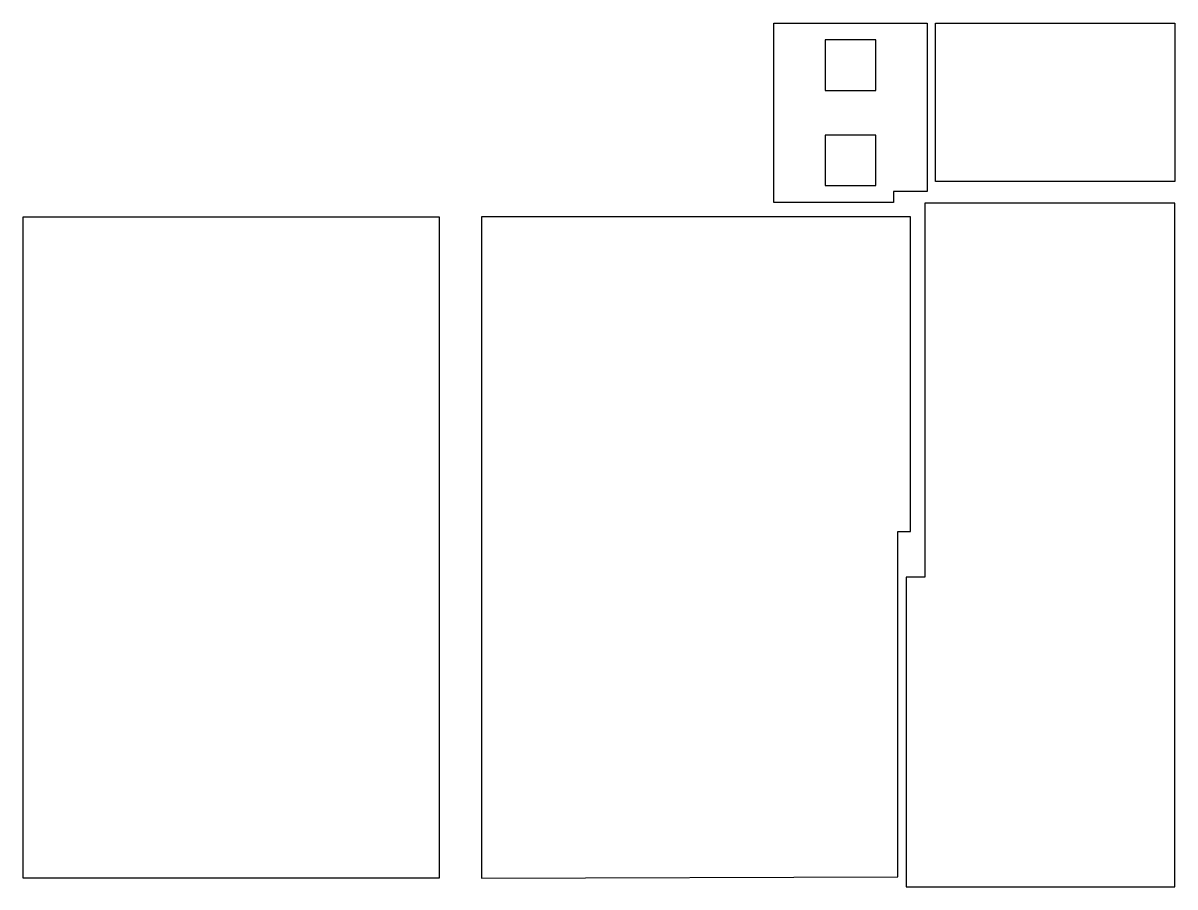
# Model space of a CAD drawing. Header units: metres. Extents: x 16896 to 30566, y -7940 to 2320.
import ezdxf

# ---------------------------------------------------------------- set-up
doc = ezdxf.new("R2010")
doc.units = ezdxf.units.M
doc.layers.add('AREE LEONARDO', color=7, linetype='Continuous')

msp = doc.modelspace()

# ---------------------------------------------------------------- linework, layer by layer
at = {"layer": 'AREE LEONARDO', "color": 6}
msp.add_lwpolyline([(25806, 2320), (27626, 2320), (27626, 320), (27226, 320), (27226, 190), (25806, 190)], close=True, dxfattribs=at)
at = {"layer": 'AREE LEONARDO', "color": 5}
for points in [[(27726, 2320), (30566, 2320), (30566, 440), (27726, 440)], [(27596, 180), (27596, -4260), (27376, -4260), (27376, -7940), (30566, -7940), (30566, 180)], [(16896, 20), (21836, 20), (21836, -7836), (16896, -7836)], [(22336, -7836), (27276, -7820), (27276, -3720), (27426, -3720), (27426, 20), (22336, 20)]]:
    msp.add_lwpolyline(points, close=True, dxfattribs=at)
at = {"layer": 'AREE LEONARDO', "color": 1}
for points in [[(26416, 1520), (27016, 1520), (27016, 2120), (26416, 2120)], [(26416, 390), (27016, 390), (27016, 990), (26416, 990)]]:
    msp.add_lwpolyline(points, close=True, dxfattribs=at)

doc.saveas('drawing.dxf')
